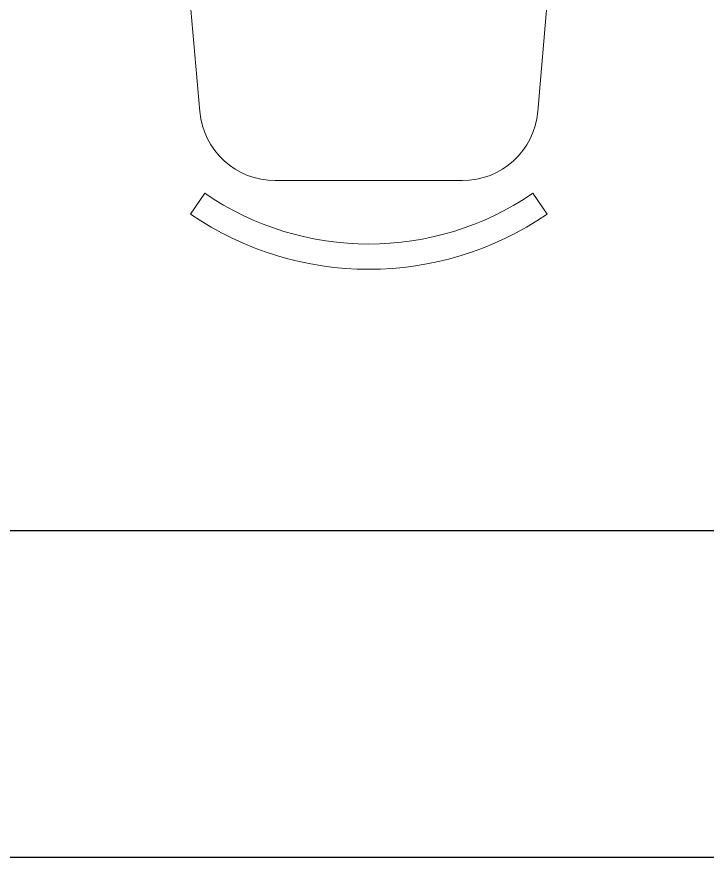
# Model space of a CAD drawing. Header units: millimetres. Extents: x 0 to 145404, y 0 to 194550.
# Drawn here: x 40614 to 41460, y 60346 to 61377 of the extents above; entities that cross this region are included whole.
import ezdxf

# ---------------------------------------------------------------- set-up
doc = ezdxf.new("R2010")
doc.units = ezdxf.units.MM
doc.layers.add('АР - мебель', color=7, linetype='Continuous', lineweight=9, true_color=0x787878)
doc.layers.add('АР - Наружная стена', color=144, linetype='Continuous', lineweight=30)

# ---------------------------------------------------------------- blocks, each defined once
blk = doc.blocks.new('ОГ78_на2персон_стол800х800')
for p, q in [((-400, -800), (-400, 0)), ((-400, 0), (400, 0)), ((400, 0), (400, -800)), ((-489.2, -172.3), (-724.4, -192.8)), ((489.2, -172.3), (724.4, -192.8)), ((-824.7, -198.8), (-850.3, -181.3)), ((824.7, -198.8), (850.3, -181.3)), ((-809.3, -285.3), (-809.3, -514.7)), ((809.3, -285.3), (809.3, -514.7)), ((-824.7, -601.2), (-850.3, -618.7)), ((-489.2, -627.7), (-724.4, -607.2)), ((489.2, -627.7), (724.4, -607.2)), ((824.7, -601.2), (850.3, -618.7)), ((400, -800), (-400, -800))]:
    blk.add_line(p, q)
for centre, radius, start, end in [((-481.1, -264.8), 92.9, 31.593, 94.9697), ((481.1, -264.8), 92.9, 85.0303, 148.407), ((-530.7, -400), 387.3, 145.6197, 214.3803), ((530.7, -400), 387.3, 325.6197, 34.3803), ((-716.4, -285.3), 92.9, 94.9697, 180), ((716.4, -285.3), 92.9, 0, 85.0303), ((-530.7, -400), 356.3, 145.6197, 214.3803), ((530.7, -400), 356.3, 325.6197, 34.3803), ((-716.4, -514.7), 92.9, 180, 265.0303), ((716.4, -514.7), 92.9, 274.9697, 0), ((-481.1, -535.2), 92.9, 265.0303, 328.407), ((481.1, -535.2), 92.9, 211.593, 274.9697)]:
    blk.add_arc(centre, radius, start, end)
blk = doc.blocks.new('Квартира 1С 4250 тип 8')
at = {"layer": 'АР - Наружная стена'}
blk.add_lwpolyline([(0, -6150), (-4450, -6150), (-4450, -6550), (0, -6550)], close=True, dxfattribs=at)
at = {"layer": 'АР - мебель', "rotation": 270}
blk.add_blockref('ОГ78_на2персон_стол800х800', (-230, -4911.2), dxfattribs=at)
blk = doc.blocks.new('V_Section_3')
blk.add_blockref('Квартира 1С 4250 тип 8', (10500, -36450))

msp = doc.modelspace()

# ---------------------------------------------------------------- block references
msp.add_blockref('V_Section_3', (31175.5, 103346.1, 0))

doc.saveas('drawing.dxf')
